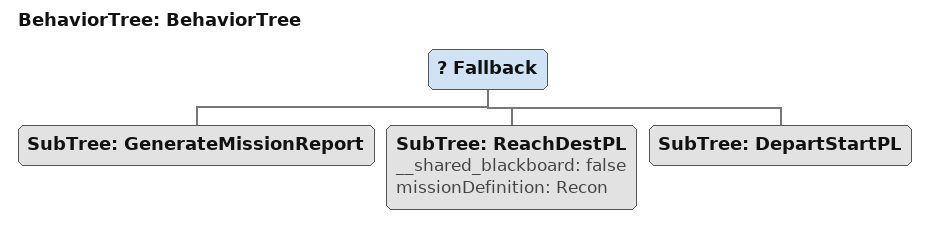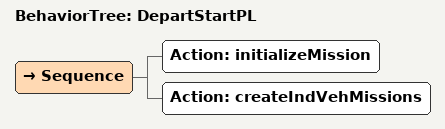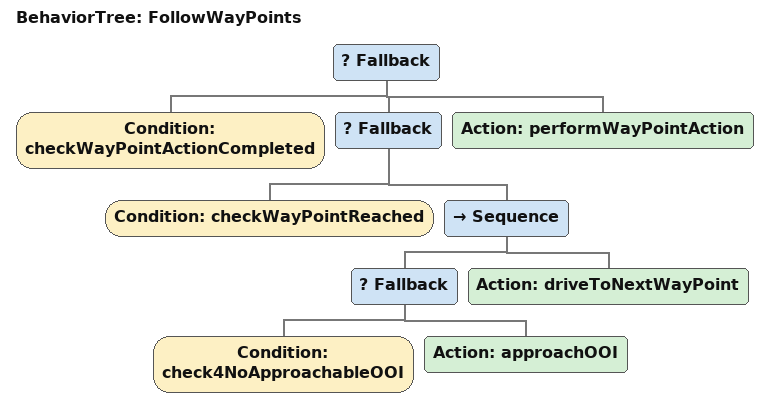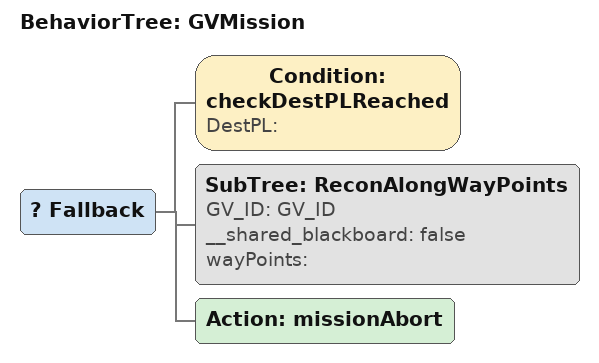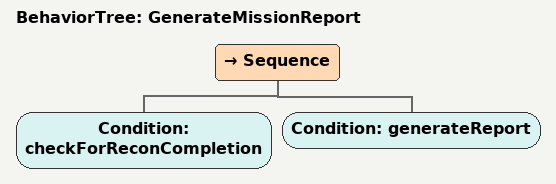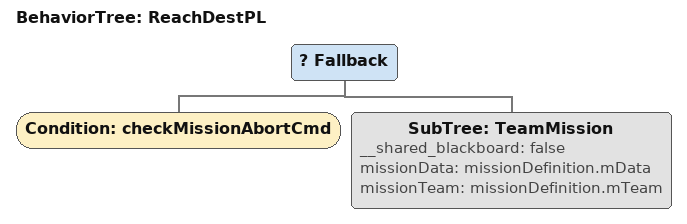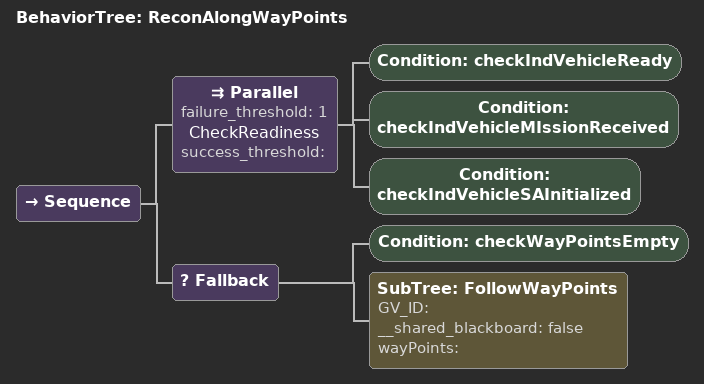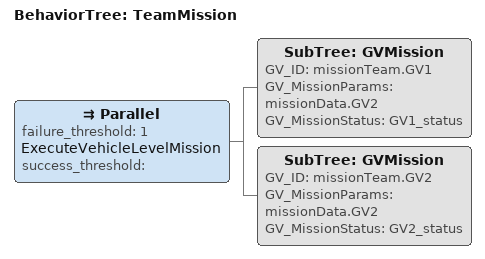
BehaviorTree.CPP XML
<?xml version="1.0"?>
<root main_tree_to_execute="BehaviorTree">
    <BehaviorTree ID="BehaviorTree">
        <Fallback>
            <SubTree ID="GenerateMissionReport"/>
            <SubTree ID="ReachDestPL" __shared_blackboard="false" missionDefinition="Recon"/>
            <SubTree ID="DepartStartPL"/>
        </Fallback>
    </BehaviorTree>
    <BehaviorTree ID="DepartStartPL">
        <Sequence>
            <Action ID="initializeMission"/>
            <Action ID="createIndVehMissions"/>
        </Sequence>
    </BehaviorTree>
    <BehaviorTree ID="FollowWayPoints">
        <Fallback>
            <Condition ID="checkWayPointActionCompleted"/>
            <Fallback>
                <Condition ID="checkWayPointReached"/>
                <Sequence>
                    <Fallback>
                        <Condition ID="check4NoApproachableOOI"/>
                        <Action ID="approachOOI"/>
                    </Fallback>
                    <Action ID="driveToNextWayPoint"/>
                </Sequence>
            </Fallback>
            <Action ID="performWayPointAction"/>
        </Fallback>
    </BehaviorTree>
    <BehaviorTree ID="GVMission">
        <Fallback>
            <Condition DestPL="" ID="checkDestPLReached"/>
            <SubTree GV_ID="GV_ID" ID="ReconAlongWayPoints" __shared_blackboard="false" wayPoints=""/>
            <Action ID="missionAbort"/>
        </Fallback>
    </BehaviorTree>
    <BehaviorTree ID="GenerateMissionReport">
        <Sequence>
            <Condition ID="checkForReconCompletion"/>
            <Condition ID="generateReport"/>
        </Sequence>
    </BehaviorTree>
    <BehaviorTree ID="ReachDestPL">
        <Fallback>
            <Condition ID="checkMissionAbortCmd"/>
            <SubTree ID="TeamMission" __shared_blackboard="false" missionData="missionDefinition.mData" missionTeam="missionDefinition.mTeam"/>
        </Fallback>
    </BehaviorTree>
    <BehaviorTree ID="ReconAlongWayPoints">
        <Sequence>
            <Parallel failure_threshold="1" name="CheckReadiness" success_threshold="">
                <Condition ID="checkIndVehicleReady"/>
                <Condition ID="checkIndVehicleMIssionReceived"/>
                <Condition ID="checkIndVehicleSAInitialized"/>
            </Parallel>
            <Fallback>
                <Condition ID="checkWayPointsEmpty"/>
                <SubTree GV_ID="" ID="FollowWayPoints" __shared_blackboard="false" wayPoints=""/>
            </Fallback>
        </Sequence>
    </BehaviorTree>
    <BehaviorTree ID="TeamMission">
        <Parallel failure_threshold="1" name="ExecuteVehicleLevelMission" success_threshold="">
            <SubTree GV_ID="missionTeam.GV1" GV_MissionParams="missionData.GV2" GV_MissionStatus="GV1_status" ID="GVMission"/>
            <SubTree GV_ID="missionTeam.GV2" GV_MissionParams="missionData.GV2" GV_MissionStatus="GV2_status" ID="GVMission"/>
        </Parallel>
    </BehaviorTree>
</root>
